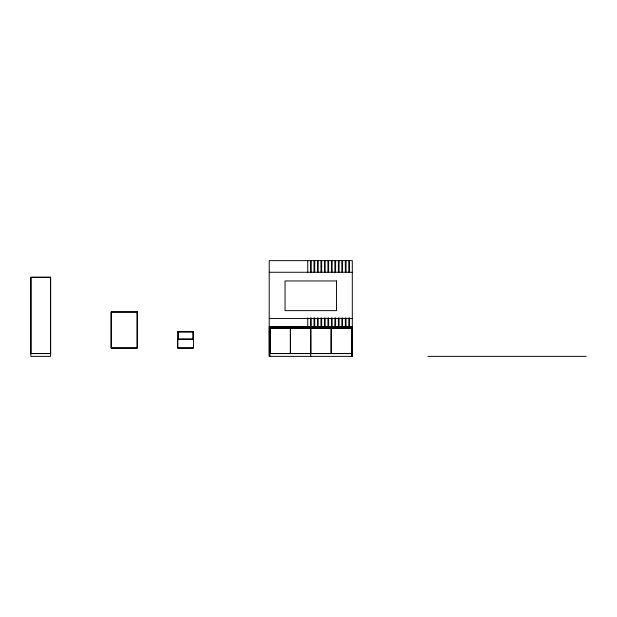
<?xml version="1.0" encoding="UTF-8"?>
<svg xmlns="http://www.w3.org/2000/svg" width="617" height="617" viewBox="0 0 617 617"><rect width="100%" height="100%" fill="white"/><g stroke="black" fill="none" stroke-linecap="round" stroke-linejoin="round"><path stroke-width="0.93" d="M269.22 272.267L352.299 272.267M136.527 312.665L137.244 312.665M269.22 318.549L352.299 318.549M269.22 326.462L352.299 326.462L352.23 356.364L269.22 356.364L269.22 260.636L352.299 260.636L352.299 356.364M352.299 327.172L269.22 327.172L269.297 356.364M270.007 327.882L351.505 327.882L351.505 327.172L351.52 356.364L351.443 328.437L331.252 328.437L331.252 353.518L351.443 353.518M177.665 332.154L193.491 332.154M178.382 339.003L192.782 339.003M193.414 339.273L177.75 339.273L177.75 347.98L193.414 347.98M136.527 347.348L137.244 347.348M192.782 347.348L193.491 347.348M310.683 353.518L290.491 353.518L290.491 328.437L310.683 328.437L310.76 356.364M30.85 353.595L50.64 353.595M270.007 353.595L351.52 353.595M427.92 356.364L586.15 356.364M349.53 260.636L349.53 272.082M349.53 317.871L349.53 326.462M348.813 260.636L348.813 272.082M348.813 317.871L348.813 326.462M346.044 260.636L346.044 272.082M346.044 317.871L346.044 326.462M345.335 260.636L345.335 272.082M345.335 317.871L345.335 326.462M342.566 260.636L342.566 272.082M342.566 317.871L342.566 326.462M341.857 260.636L341.857 272.082M341.857 317.871L341.857 326.462M339.08 260.636L339.08 272.082M339.08 317.871L339.08 326.462M338.371 260.636L338.371 272.082M338.371 317.871L338.371 326.462M335.602 260.636L335.602 272.082M335.602 317.871L335.602 326.462M334.892 260.636L334.892 272.082M334.892 317.871L334.892 326.462M332.123 260.636L332.123 272.082M332.123 317.871L332.123 326.462M331.406 260.636L331.406 272.082M331.406 317.871L331.406 326.462M328.637 260.636L328.637 272.082M328.637 317.871L328.637 326.462M327.928 260.636L327.928 272.082M327.928 317.871L327.928 326.462M325.159 260.636L325.159 272.082M325.159 317.871L325.159 326.462M324.449 260.636L324.449 272.082M324.449 317.871L324.449 326.462M321.681 260.636L321.681 272.082M321.681 317.871L321.681 326.462M320.963 260.636L320.963 272.082M320.963 317.871L320.963 326.462M318.195 260.636L318.195 272.082M318.195 317.871L318.195 326.462M317.485 260.636L317.485 272.082M317.485 317.871L317.485 326.462M314.716 260.636L314.716 272.082M314.716 317.871L314.716 326.462M314.007 260.636L314.007 272.082M314.007 317.871L314.007 326.462M311.238 260.636L311.238 272.082M311.238 317.871L311.238 326.462M310.767 327.172L310.767 327.882M310.521 260.636L310.521 272.082M310.521 317.871L310.521 326.462M307.752 260.636L307.752 272.082M307.752 317.871L307.752 326.462M270.007 327.172L270.007 356.364M192.782 332.154L192.782 339.751M178.382 332.154L178.382 339.751M50.64 277.249L30.85 277.249L30.85 356.364L50.64 356.364L50.64 277.249M50.563 277.326L30.958 277.326L30.958 353.518L50.563 353.518L50.563 277.326M336.466 280.966L285.046 280.966L285.046 310.636L336.466 310.636L336.466 280.966M137.244 311.955L111.129 311.955L111.129 348.057L137.244 348.057L137.244 311.955M137.159 312.032L111.214 312.032L111.214 347.98L137.159 347.98L137.159 312.032M290.306 328.437L270.115 328.437L270.115 353.518L290.306 353.518L290.306 328.437M331.067 328.437L310.868 328.437L310.868 353.518L331.067 353.518L331.067 328.437M193.491 331.445L177.665 331.445L177.665 348.057L193.491 348.057L193.491 331.445"/></g></svg>
